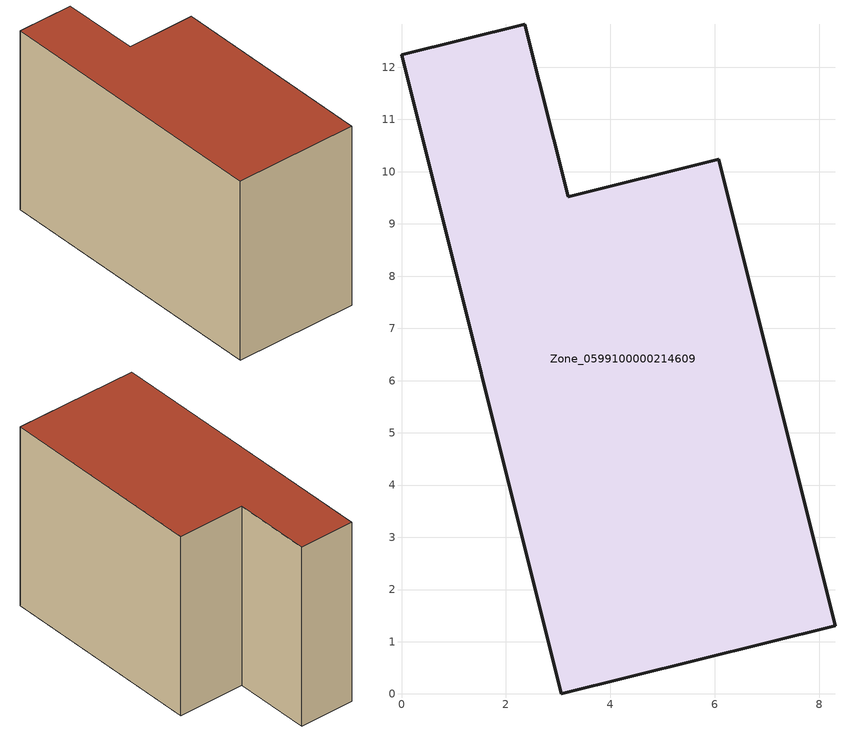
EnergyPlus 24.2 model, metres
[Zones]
Zone_0599100000214609
 floor ground (C_G): 3.06,0 0,12.24 2.36,12.83 3.19,9.52 6.08,10.24 8.3,1.3 z0
 wall outside (C_F): 3.06,0 8.3,1.3 6.08,10.24 3.19,9.52 2.36,12.83 0,12.24 3.06,0 z0:8.15
 roof outside (C_R): 0,12.24 3.06,0 8.3,1.3 6.08,10.24 3.19,9.52 2.36,12.83 z8.15
[BUILDING]
Pand.0599100000214609: North Axis=0; Terrain=City; Loads Convergence Tolerance Value=0.04; Temperature Convergence Tolerance Value=0.4; Solar Distribution=FullExterior; Maximum Number of Warmup Days=25; Minimum Number of Warmup Days=1
[Site:Location]
Rotterdam.The.Hague.AP_ZH_NLD Design_Conditions: Latitude=51.96; Longitude=4.45; Time Zone=1; Elevation=-4.5
[SITE:GROUNDTEMPERATURE:BUILDINGSURFACE]
18, 18, 18, 18, 18, 18, 18, 18, 18, 18, 18, 18
[MATERIAL] Thermal Absorptance=0.9; Solar Absorptance=0.7; Visible Absorptance=0.7
Name | Roughness | Thickness | Conductivity | Density | Specific Heat
G.TI.1975-1991 | MediumSmooth | 0.15 | 0.288461 | 540 | 1210
F.TI.1975-1991 | Rough | 0.3 | 0.230769 | 1920 | 840
R.TI.1975-1991 | MediumRough | 0.2 | 0.153846 | 1500 | 1000
[CONSTRUCTION]
C_G: G.TI.1975-1991
C_F: F.TI.1975-1991
C_R: R.TI.1975-1991
[ZONE]
Zone_0599100000214609: Type=1; Multiplier=1; Ceiling Height=Autocalculate; Volume=Autocalculate; Floor Area=autocalculate; Part of Total Floor Area=Yes
[ZONEINFILTRATION:DESIGNFLOWRATE]
Infil_Zone_0599100000214609: Zone or ZoneList or Space or SpaceList=Zone_0599100000214609; Schedule=AlwaysOn; Design Flow Rate Calculation Method=Flow/Area; Flow Rate per Floor Area=0.003; Constant Term Coefficient=1; Temperature Term Coefficient=0; Velocity Term Coefficient=0; Velocity Squared Term Coefficient=0
[HVACTEMPLATE:ZONE:IDEALLOADSAIRSYSTEM]
Zone_0599100000214609: Maximum Heating Supply Air Temperature=50; Minimum Cooling Supply Air Temperature=13; Maximum Heating Supply Air Humidity Ratio=0.0156; Minimum Cooling Supply Air Humidity Ratio=0.0077; Heating Limit=NoLimit; Cooling Limit=NoLimit; Dehumidification Control Type=ConstantSensibleHeatRatio; Cooling Sensible Heat Ratio=0.7; Dehumidification Setpoint=60; Humidification Control Type=None; Humidification Setpoint=30; Outdoor Air Method=None; Outdoor Air Flow Rate per Person=0.00944; Outdoor Air Flow Rate per Zone Floor Area=0; Outdoor Air Flow Rate per Zone=0; Demand Controlled Ventilation Type=None; Outdoor Air Economizer Type=NoEconomizer; Heat Recovery Type=None; Sensible Heat Recovery Effectiveness=0.7; Latent Heat Recovery Effectiveness=0.65
[ZONECONTROL:THERMOSTAT]
ThermostatControl_Zone_0599100000214609: Zone or ZoneList=Zone_0599100000214609; Control Type Schedule=DualSetpointControlType; Control 1=Thermostat_Zone_0599100000214609; Temperature Difference Between Cutout And Setpoint=0
[THERMOSTATSETPOINT:DUALSETPOINT]
Thermostat_Zone_0599100000214609: Heating Setpoint Temperature Schedule=HeatingSetpoint_Zone_0599100000214609; Cooling Setpoint Temperature Schedule=CoolingSetpoint_Zone_0599100000214609
[SCHEDULE:COMPACT]
HeatingSetpoint_Zone_0599100000214609: Through: 12/31, For: AllDays, Until: 24:00, 21
CoolingSetpoint_Zone_0599100000214609: Through: 12/31, For: AllDays, Until: 24:00, 24
DualSetpointControlType: Through: 12/31, For: AllDays, Until: 24:00, 4
AlwaysOn: Through: 12/31, For: AllDays, Until: 24:00, 1
